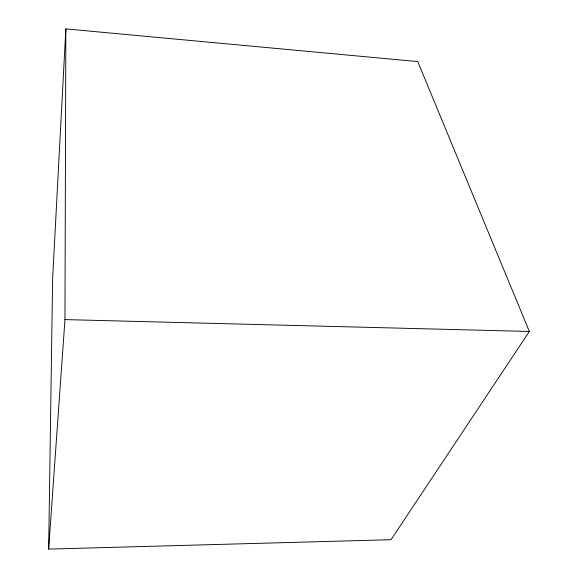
<?xml version="1.0" encoding="UTF-8"?>
<svg xmlns="http://www.w3.org/2000/svg" width="578" height="578" viewBox="0 0 578 578"><rect width="100%" height="100%" fill="white"/><g stroke="black" fill="none" stroke-linecap="round" stroke-linejoin="round"><path stroke-width="0.87" d="M48.639 549.1L64.967 319.598L65.841 28.9L417.742 61.586L529.361 331.469L391.031 539.7L48.639 549.1L52.627 278.596L65.841 28.9M64.967 319.598L529.361 331.469"/></g></svg>
